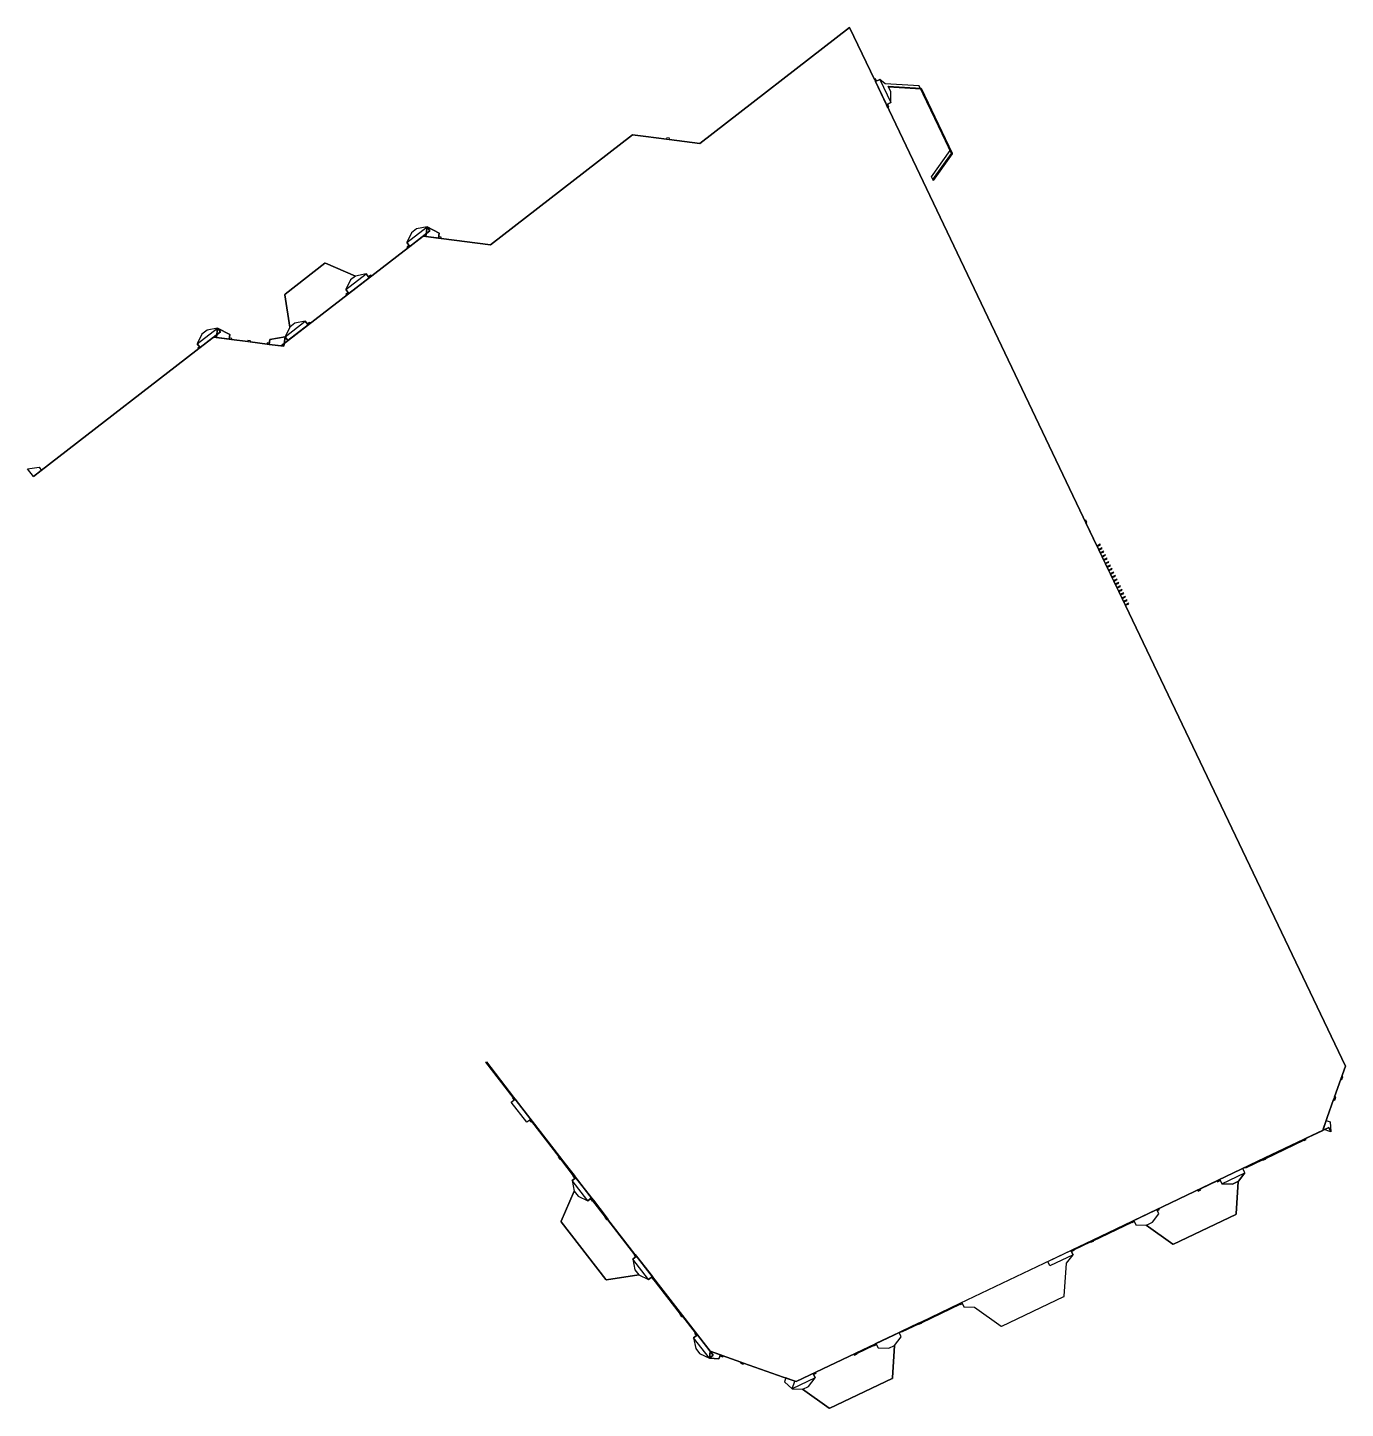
# Model space of a CAD drawing. Header units: metres. Extents: x 155.5 to 196.6, y 12.4 to 55.5.
import ezdxf

# ---------------------------------------------------------------- set-up
doc = ezdxf.new("R2010")
doc.units = ezdxf.units.M
doc.layers.add('OUTER', color=7, linetype='Continuous', lineweight=25)

msp = doc.modelspace()

# ---------------------------------------------------------------- linework, layer by layer
at = {"layer": 'OUTER', "color": 7, "lineweight": 25}
msp.add_lwpolyline([(194.019, 20.187), (194.034, 20.157), (194.115, 20.195), (194.1, 20.227), (195.31, 20.804), (195.315, 20.792), (194.106, 20.213), (194.1, 20.227), (194.115, 20.195), (194.034, 20.157), (194.019, 20.187), (194.1, 20.227), (194.106, 20.213), (194.111, 20.204), (195.32, 20.783), (195.315, 20.792), (195.31, 20.804), (195.325, 20.773), (195.388, 20.803), (195.373, 20.834), (196.095, 21.179), (196.16, 21.043), (195.918, 21.129), (196.014, 21.4), (196.135, 21.357), (196.16, 21.043), (196.095, 21.179), (195.373, 20.834), (195.31, 20.804), (195.904, 21.088), (196.045, 21.488), (196.24327, 22.04736), (196.247, 22.046), (196.28, 22.034), (196.31, 22.122), (196.277, 22.134), (196.27433, 22.13497), (196.47, 22.687), (196.503, 22.675), (196.534, 22.763), (196.501, 22.774), (196.47, 22.687), (196.612, 23.087), (189.75216, 37.46134), (189.764, 37.467), (189.854, 37.51), (189.845, 37.529), (189.755, 37.485), (189.74354, 37.4794), (189.70014, 37.57034), (189.712, 37.576), (189.802, 37.619), (189.793, 37.637), (189.703, 37.594), (189.69148, 37.5885), (189.64852, 37.67851), (189.66, 37.684), (189.75, 37.727), (189.742, 37.745), (189.652, 37.702), (189.64004, 37.69628), (189.59687, 37.78674), (189.608, 37.792), (189.699, 37.835), (189.69, 37.853), (189.6, 37.81), (189.58841, 37.80446), (189.54506, 37.8953), (189.557, 37.901), (189.647, 37.944), (189.638, 37.962), (189.548, 37.919), (189.5364, 37.91346), (189.49344, 38.00348), (189.505, 38.009), (189.595, 38.052), (189.587, 38.07), (189.496, 38.027), (189.48475, 38.02168), (189.44179, 38.1117), (189.453, 38.117), (189.544, 38.16), (189.535, 38.178), (189.445, 38.135), (189.43333, 38.12942), (189.39042, 38.21934), (189.402, 38.225), (189.492, 38.269), (189.483, 38.287), (189.393, 38.244), (189.38132, 38.23842), (189.33836, 38.32844), (189.35, 38.334), (189.44, 38.377), (189.432, 38.395), (189.341, 38.352), (189.32967, 38.34665), (189.28671, 38.43666), (189.298, 38.442), (189.389, 38.485), (189.38, 38.503), (189.29, 38.46), (189.27825, 38.45439), (189.23529, 38.54441), (189.247, 38.55), (189.337, 38.593), (189.328, 38.612), (189.238, 38.568), (189.22667, 38.56246), (189.18328, 38.6534), (189.195, 38.659), (189.285, 38.702), (189.277, 38.72), (189.186, 38.677), (189.17459, 38.67161), (189.13163, 38.76163), (189.143, 38.767), (189.234, 38.81), (189.225, 38.828), (189.135, 38.785), (189.12317, 38.77935), (189.08021, 38.86937), (189.092, 38.875), (189.182, 38.918), (189.173, 38.936), (189.083, 38.893), (189.07154, 38.88753), (189.0282, 38.97836), (189.04, 38.984), (189.13, 39.027), (189.122, 39.045), (189.031, 39.002), (189.01951, 38.99657), (188.97657, 39.08654), (188.988, 39.092), (189.078, 39.135), (189.07, 39.153), (188.98, 39.11), (188.96809, 39.10431), (188.92513, 39.19433), (188.937, 39.2), (189.027, 39.243), (189.018, 39.261), (188.928, 39.218), (188.91646, 39.21249), (188.87355, 39.3024), (188.885, 39.308), (188.975, 39.352), (188.967, 39.37), (188.876, 39.327), (188.864, 39.321), (181.951, 53.805), (182.086, 53.87), (182.43, 53.148), (182.295, 53.083), (182.325, 53.098), (182.365, 53.014), (182.334, 52.999), (182.295, 53.083), (182.43, 53.148), (182.437, 53.483), (182.3596, 53.64402), (183.365, 53.581), (184.327, 51.564), (183.744, 50.745), (184.327, 51.564), (183.365, 53.581), (182.3596, 53.64402), (182.35, 53.664), (183.367, 53.601), (183.378, 53.6), (184.345, 51.573), (184.351, 51.562), (184.344, 51.553), (183.7508, 50.71991), (183.751, 50.731), (183.7009, 50.83586), (184.284, 51.655), (183.322, 53.672), (182.25504, 53.73809), (182.086, 53.87), (181.951, 53.805), (181.957, 53.809), (181.988, 53.824), (181.958, 53.887), (181.927, 53.872), (181.92174, 53.86946), (181.282, 55.21), (181.149, 55.487), (176.479, 51.874), (175.51936, 51.99652), (175.52, 52.001), (175.525, 52.036), (175.445, 52.046), (175.44, 52.011), (175.43939, 52.00673), (174.795, 52.089), (174.374, 52.143), (169.945, 48.716), (168.40453, 48.91268), (168.405, 48.916), (168.41, 48.951), (168.33, 48.961), (168.325, 48.926), (168.325, 48.923), (167.928, 48.974), (167.966, 49.272), (168.058, 49.153), (167.425, 48.664), (167.404, 48.691), (167.347, 48.646), (167.368, 48.619), (167.425, 48.664), (168.058, 49.153), (167.966, 49.272), (168.344, 49.072), (168.325, 48.923), (168.325, 48.926), (168.405, 48.916), (168.40453, 48.91268), (168.325, 48.923), (168.344, 49.072), (167.966, 49.272), (167.637, 49.207), (167.479, 49.084), (167.333, 48.782), (167.425, 48.664), (167.368, 48.619), (167.347, 48.646), (167.404, 48.691), (167.425, 48.664), (167.333, 48.782), (167.966, 49.272), (167.928, 48.974), (168.325, 48.923), (168.261, 48.931), (167.841, 48.985), (163.411, 45.559), (163.04, 45.607), (163.499, 45.548), (163.537, 45.846), (163.628, 45.727), (164.261, 46.216), (164.318, 46.26), (164.297, 46.287), (164.24, 46.243), (164.261, 46.216), (163.628, 45.727), (163.537, 45.846), (164.169, 46.335), (164.261, 46.216), (164.24, 46.243), (164.297, 46.287), (164.318, 46.26), (164.261, 46.216), (164.169, 46.335), (163.84, 46.27), (163.682, 46.148), (163.528, 47.154), (163.527, 47.166), (163.536, 47.173), (164.783, 48.138), (164.792, 48.145), (164.803, 48.14), (165.739, 47.738), (165.58, 47.616), (165.435, 47.314), (165.527, 47.195), (165.505, 47.223), (165.431, 47.165), (165.453, 47.138), (165.527, 47.195), (166.159, 47.685), (166.233, 47.742), (166.212, 47.769), (166.138, 47.712), (166.159, 47.685), (165.527, 47.195), (165.435, 47.314), (166.068, 47.803), (166.159, 47.685), (166.138, 47.712), (166.212, 47.769), (166.233, 47.742), (166.159, 47.685), (166.068, 47.803), (165.739, 47.738), (164.803, 48.14), (164.792, 48.145), (164.783, 48.138), (163.536, 47.173), (163.527, 47.166), (163.528, 47.154), (163.682, 46.148), (163.537, 45.846), (163.059, 45.755), (163.04, 45.607), (162.97823, 45.61429), (162.979, 45.621), (163.041, 45.613), (163.04, 45.607), (163.059, 45.755), (163.537, 45.846), (163.499, 45.548), (163.04, 45.607), (163.041, 45.613), (163.045, 45.648), (162.983, 45.656), (162.979, 45.621), (162.97823, 45.61429), (162.45248, 45.68145), (162.453, 45.686), (162.457, 45.721), (162.377, 45.731), (162.373, 45.696), (162.3725, 45.69167), (161.87161, 45.75565), (161.872, 45.759), (161.876, 45.793), (161.796, 45.803), (161.792, 45.769), (161.791, 45.766), (161.81, 45.915), (161.432, 46.114), (161.103, 46.049), (160.945, 45.927), (160.799, 45.625), (160.891, 45.506), (160.87, 45.533), (160.813, 45.489), (160.834, 45.461), (160.891, 45.506), (161.524, 45.996), (161.432, 46.114), (161.81, 45.915), (161.791, 45.766), (161.394, 45.817), (161.432, 46.114), (161.524, 45.996), (160.891, 45.506), (160.799, 45.625), (161.432, 46.114), (161.394, 45.817), (161.791, 45.766), (161.728, 45.774), (161.307, 45.828), (155.928, 41.667), (155.691, 41.484), (155.507, 41.721), (155.864, 41.776), (155.941, 41.677), (155.691, 41.484), (155.928, 41.667), (161.307, 45.828), (161.728, 45.774), (161.791, 45.766), (161.87161, 45.75565), (162.3725, 45.69167), (162.45248, 45.68145), (162.97823, 45.61429), (163.04, 45.607), (163.411, 45.559), (167.841, 48.985), (168.261, 48.931), (168.325, 48.923), (168.40453, 48.91268), (169.945, 48.716), (174.374, 52.143), (174.795, 52.089), (175.43939, 52.00673), (175.51936, 51.99652), (176.479, 51.874), (181.149, 55.487), (181.282, 55.21), (181.92174, 53.86946), (181.951, 53.805), (182.295, 53.083), (182.334, 52.999), (182.365, 53.014), (182.325, 53.098), (182.295, 53.083), (181.951, 53.805), (188.864, 39.321), (188.519, 40.043), (188.551, 40.058), (188.519, 40.123), (188.488, 40.108), (188.519, 40.043), (188.864, 39.321), (188.87355, 39.3024), (188.91646, 39.21249), (188.92513, 39.19433), (188.96809, 39.10431), (188.97657, 39.08654), (189.01951, 38.99657), (189.0282, 38.97836), (189.07154, 38.88753), (189.08021, 38.86937), (189.12317, 38.77935), (189.13163, 38.76163), (189.17459, 38.67161), (189.18328, 38.6534), (189.22667, 38.56246), (189.23529, 38.54441), (189.27825, 38.45439), (189.28671, 38.43666), (189.32967, 38.34665), (189.33836, 38.32844), (189.38132, 38.23842), (189.39042, 38.21934), (189.43333, 38.12942), (189.44179, 38.1117), (189.48475, 38.02168), (189.49344, 38.00348), (189.5364, 37.91346), (189.54506, 37.8953), (189.58841, 37.80446), (189.59687, 37.78674), (189.64004, 37.69628), (189.64852, 37.67851), (189.69148, 37.5885), (189.70014, 37.57034), (189.74354, 37.4794), (189.75216, 37.46134), (196.612, 23.087), (196.47, 22.687), (196.27433, 22.13497), (196.24327, 22.04736), (196.045, 21.488), (195.904, 21.088), (195.31, 20.804), (194.1, 20.227), (189.948, 18.245), (188.739, 17.668), (184.587, 15.687), (183.377, 15.109), (179.48, 13.25), (179.08, 13.391), (177.84206, 13.82891), (177.75413, 13.86002), (177.316, 14.015), (176.794, 14.2), (177.115, 14.087), (177.103, 14.054), (177.191, 14.022), (177.202, 14.055), (177.115, 14.087), (176.794, 14.2), (174.461, 17.218), (173.61, 18.317), (173.553, 18.391), (173.154, 18.906), (173.097, 18.98), (172.608, 19.612), (172.551, 19.686), (172.153, 20.202), (172.095, 20.276), (171.245, 21.375), (171.201, 21.432), (170.711, 22.065), (170.667, 22.122), (171.245, 21.375), (171.218, 21.354), (171.173, 21.411), (171.201, 21.432), (171.082, 21.34), (170.592, 21.973), (170.711, 22.065), (170.684, 22.044), (170.64, 22.101), (170.667, 22.122), (170.657, 22.114), (169.805, 23.212), (169.817, 23.222), (170.667, 22.122), (170.64, 22.101), (170.684, 22.044), (170.711, 22.065), (171.201, 21.432), (171.173, 21.411), (171.218, 21.354), (171.245, 21.375), (171.235, 21.367), (171.227, 21.361), (172.076, 20.261), (172.084, 20.267), (172.095, 20.276), (173.61, 18.317), (173.583, 18.296), (173.526, 18.37), (173.553, 18.391), (173.537, 18.378), (173.138, 18.894), (173.154, 18.906), (173.127, 18.885), (173.069, 18.959), (173.097, 18.98), (172.978, 18.888), (172.489, 19.521), (172.608, 19.612), (173.097, 18.98), (173.069, 18.959), (173.127, 18.885), (173.154, 18.906), (173.553, 18.391), (173.526, 18.37), (173.583, 18.296), (173.61, 18.317), (173.599, 18.308), (173.591, 18.302), (174.442, 17.204), (174.45, 17.21), (174.461, 17.218), (174.433, 17.197), (174.477, 17.139), (174.505, 17.161), (174.994, 16.528), (174.875, 16.436), (174.386, 17.069), (174.505, 17.161), (174.477, 17.139), (174.433, 17.197), (174.461, 17.218), (174.505, 17.161), (174.386, 17.069), (174.451, 16.74), (174.573, 16.582), (173.566, 16.428), (173.555, 16.426), (173.547, 16.436), (172.155, 18.236), (172.147, 18.245), (172.152, 18.256), (172.554, 19.192), (172.676, 19.034), (172.978, 18.888), (173.097, 18.98), (173.154, 18.906), (173.138, 18.894), (173.537, 18.378), (173.553, 18.391), (173.61, 18.317), (172.095, 20.276), (172.153, 20.202), (172.125, 20.181), (172.068, 20.255), (172.095, 20.276), (172.084, 20.267), (171.235, 21.367), (171.245, 21.375), (172.095, 20.276), (172.068, 20.255), (172.125, 20.181), (172.153, 20.202), (172.136, 20.189), (172.535, 19.674), (172.551, 19.686), (172.608, 19.612), (172.58, 19.591), (172.523, 19.665), (172.551, 19.686), (172.535, 19.674), (172.136, 20.189), (172.153, 20.202), (172.551, 19.686), (172.523, 19.665), (172.58, 19.591), (172.608, 19.612), (172.489, 19.521), (172.554, 19.192), (172.152, 18.256), (172.147, 18.245), (172.155, 18.236), (173.547, 16.436), (173.555, 16.426), (173.566, 16.428), (174.573, 16.582), (174.875, 16.436), (174.994, 16.528), (174.967, 16.507), (175.011, 16.449), (175.039, 16.471), (174.994, 16.528), (174.505, 17.161), (174.461, 17.218), (176.794, 14.2), (176.772, 13.984), (176.282, 14.617), (176.401, 14.708), (176.374, 14.687), (176.317, 14.761), (176.344, 14.782), (176.401, 14.708), (176.282, 14.617), (176.347, 14.288), (176.47, 14.129), (176.772, 13.984), (177.072, 13.966), (177.115, 14.087), (177.202, 14.055), (177.191, 14.022), (177.103, 14.054), (177.115, 14.087), (177.072, 13.966), (176.772, 13.984), (176.89, 14.076), (176.401, 14.708), (176.344, 14.782), (175.946, 15.298), (175.889, 15.372), (175.877, 15.363), (175.028, 16.463), (175.02, 16.457), (175.869, 15.356), (175.9259, 15.28221), (175.918, 15.276), (175.861, 15.35), (175.877, 15.363), (175.869, 15.356), (175.02, 16.457), (175.028, 16.463), (175.877, 15.363), (175.861, 15.35), (175.918, 15.276), (175.9259, 15.28221), (175.946, 15.298), (175.93, 15.285), (176.328, 14.77), (176.344, 14.782), (176.317, 14.761), (176.374, 14.687), (176.401, 14.708), (176.89, 14.076), (176.772, 13.984), (176.794, 14.2), (177.316, 14.015), (177.75413, 13.86002), (177.753, 13.857), (177.741, 13.825), (177.829, 13.793), (177.841, 13.826), (177.84206, 13.82891), (179.08, 13.391), (179.48, 13.25), (183.377, 15.109), (183.296, 15.07), (182.773, 14.82), (182.692, 14.782), (181.97, 14.437), (181.888, 14.398), (181.365, 14.148), (181.283, 14.11), (181.298, 14.079), (181.379, 14.117), (181.365, 14.148), (181.373, 14.131), (181.896, 14.381), (181.888, 14.398), (181.903, 14.367), (181.984, 14.405), (181.97, 14.437), (182.034, 14.302), (182.37, 14.296), (182.54601, 14.38009), (182.484, 13.364), (182.483, 13.353), (182.472, 13.348), (180.531, 12.421), (180.52, 12.416), (180.511, 12.423), (179.67502, 13.01725), (179.689, 13.017), (179.869, 13.103), (180.075, 13.367), (180.011, 13.503), (180.074, 13.533), (180.089, 13.501), (180.025, 13.471), (180.011, 13.503), (180.075, 13.367), (179.353, 13.023), (179.439, 13.264), (179.156, 13.364), (179.113, 13.244), (179.353, 13.023), (179.67502, 13.01725), (180.511, 12.423), (180.52, 12.416), (180.531, 12.421), (182.472, 13.348), (182.483, 13.353), (182.484, 13.364), (182.54601, 14.38009), (182.55, 14.382), (182.756, 14.647), (182.692, 14.782), (182.773, 14.82), (182.781, 14.803), (183.30516, 15.05107), (183.311, 15.039), (183.392, 15.078), (183.377, 15.109), (184.587, 15.687), (184.592, 15.675), (183.383, 15.096), (183.377, 15.109), (183.392, 15.078), (183.311, 15.039), (183.30516, 15.05107), (183.296, 15.07), (183.377, 15.109), (183.383, 15.096), (183.388, 15.087), (184.597, 15.666), (184.592, 15.675), (184.587, 15.687), (184.602, 15.655), (184.665, 15.685), (184.65, 15.717), (184.715, 15.581), (185.0385, 15.57521), (185.872, 14.982), (185.882, 14.975), (185.892, 14.98), (187.834, 15.906), (187.844, 15.911), (187.845, 15.923), (187.90804, 16.93958), (187.911, 16.941), (188.117, 17.205), (188.053, 17.341), (188.134, 17.379), (188.149, 17.348), (188.068, 17.309), (188.053, 17.341), (188.117, 17.205), (187.395, 16.861), (187.331, 16.996), (188.053, 17.341), (188.068, 17.309), (188.149, 17.348), (188.134, 17.379), (188.143, 17.361), (188.666, 17.611), (188.658, 17.628), (188.739, 17.668), (188.745, 17.655), (188.749, 17.646), (189.958, 18.224), (189.954, 18.233), (189.948, 18.245), (190.012, 18.275), (190.026, 18.244), (189.963, 18.214), (189.948, 18.245), (189.954, 18.233), (188.745, 17.655), (188.739, 17.668), (188.754, 17.637), (188.672, 17.598), (188.658, 17.628), (188.666, 17.611), (188.143, 17.361), (188.134, 17.379), (188.658, 17.628), (188.672, 17.598), (188.754, 17.637), (188.739, 17.668), (189.948, 18.245), (189.963, 18.214), (190.026, 18.244), (190.012, 18.275), (190.076, 18.14), (190.39947, 18.13422), (191.234, 17.54), (191.243, 17.533), (191.254, 17.538), (193.195, 18.465), (193.206, 18.47), (193.207, 18.482), (193.269, 19.498), (193.273, 19.499), (193.092, 19.413), (192.757, 19.419), (193.479, 19.764), (193.273, 19.499), (193.269, 19.498), (193.207, 18.482), (193.206, 18.47), (193.195, 18.465), (191.254, 17.538), (191.243, 17.533), (191.234, 17.54), (190.39947, 18.13422), (190.412, 18.134), (190.592, 18.22), (190.798, 18.485), (190.734, 18.62), (190.749, 18.589), (190.812, 18.619), (190.797, 18.65), (190.734, 18.62), (190.012, 18.275), (189.948, 18.245), (194.1, 20.227), (194.019, 20.187), (193.496, 19.938), (193.414, 19.899), (192.692, 19.555), (192.611, 19.516), (192.088, 19.266), (192.006, 19.228), (192.021, 19.196), (192.103, 19.235), (192.088, 19.266), (192.611, 19.516), (192.626, 19.484), (192.707, 19.523), (192.692, 19.555), (192.757, 19.419), (193.092, 19.413), (193.273, 19.499), (193.479, 19.764), (193.414, 19.899), (193.496, 19.938), (193.504, 19.92), (194.027, 20.17)], close=True, dxfattribs=at)

doc.saveas('drawing.dxf')
